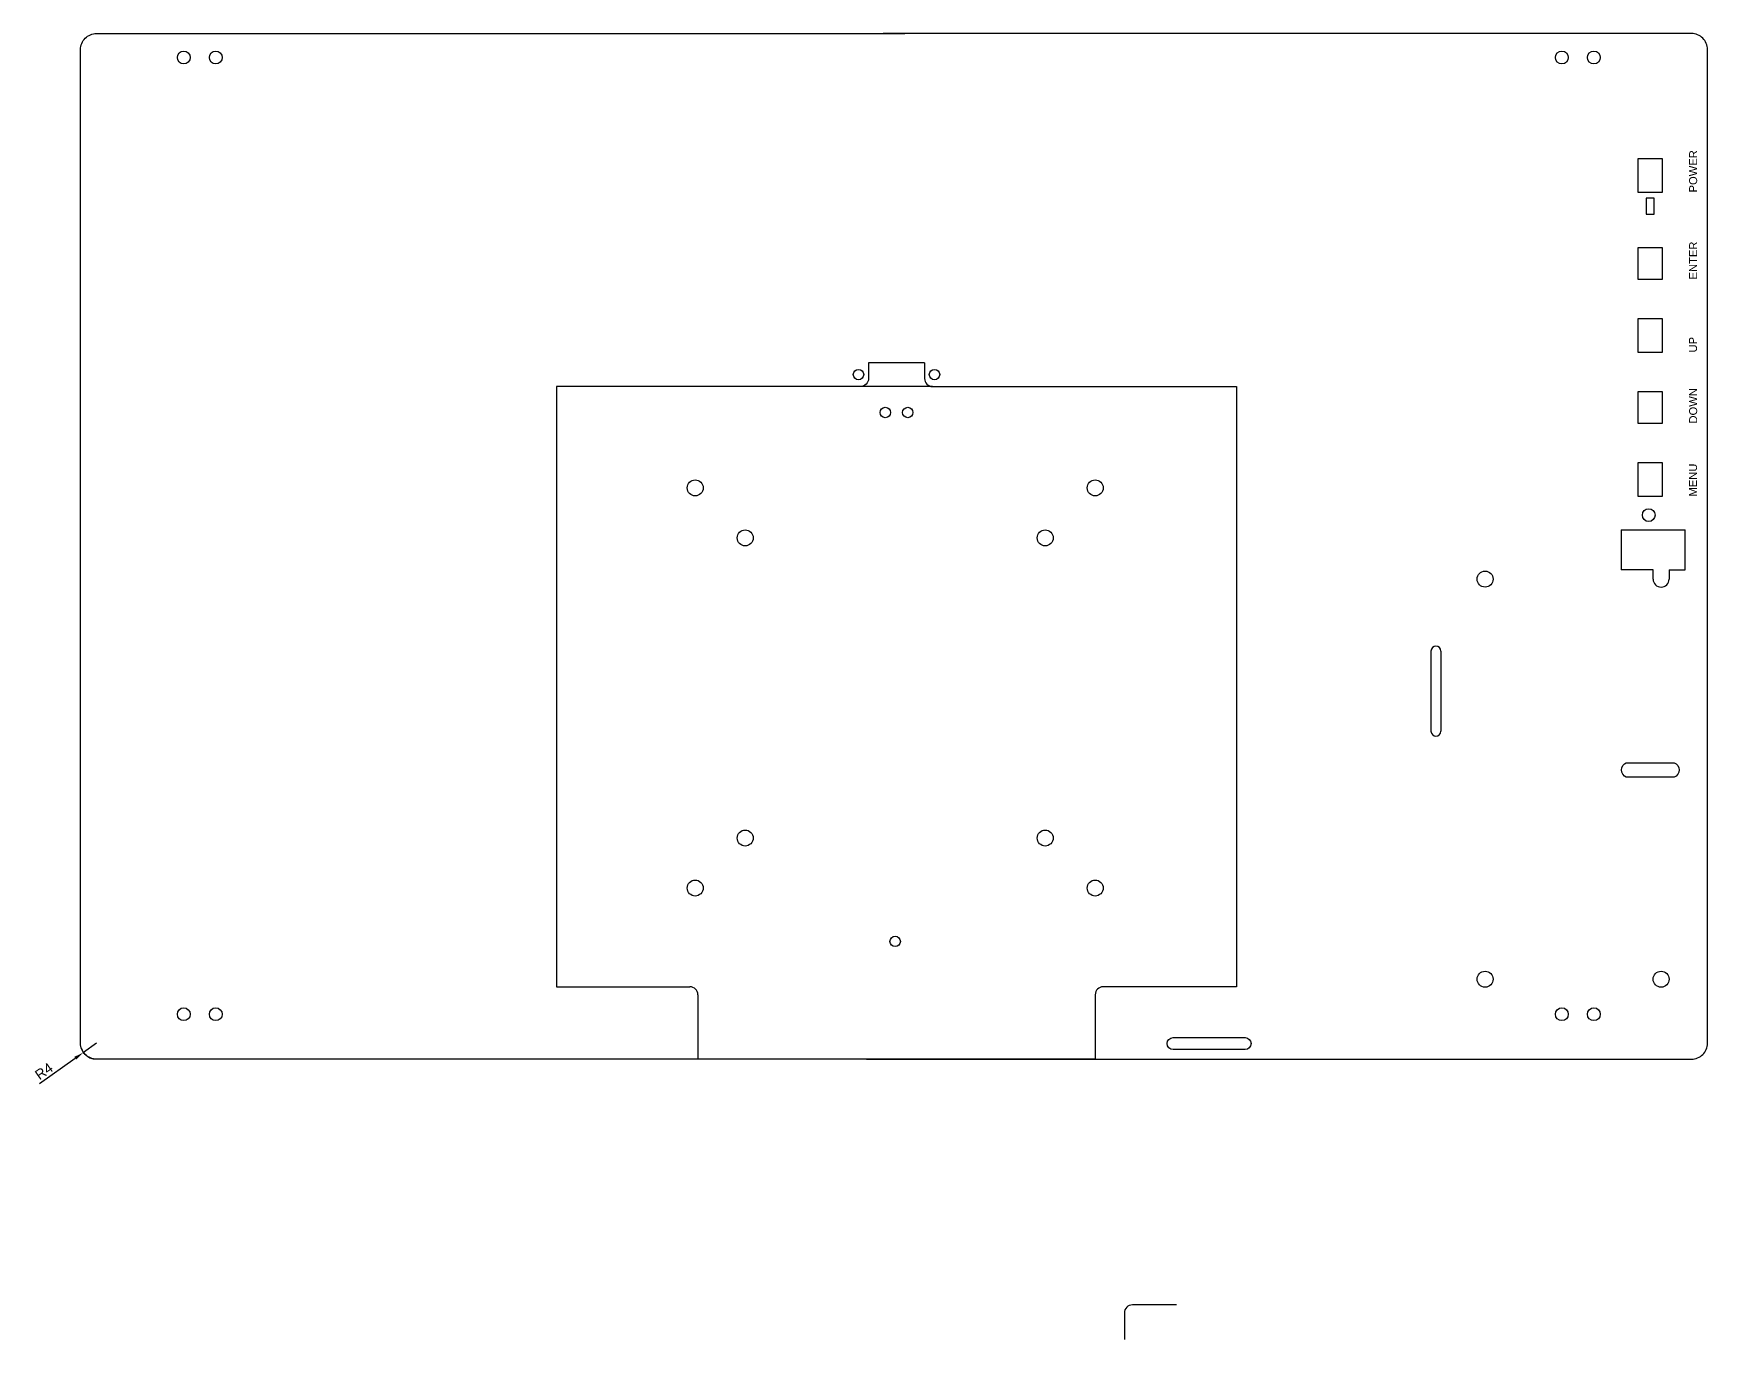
# Model space of a CAD drawing. Header units: millimetres. Extents: x -1635 to 5442, y -1125 to 1353.
# Drawn here: x -272.7 to 145.8, y 5 to 331.4 of the extents above; entities that cross this region are included whole.
import ezdxf

# ---------------------------------------------------------------- set-up
doc = ezdxf.new("R2010")
doc.units = ezdxf.units.MM
doc.styles.get("Standard").update_dxf_attribs({"font": 'arial.ttf'})
doc.dimstyles.new('ISO-25', dxfattribs={"dimtxt": 2.5, "dimasz": 2.5, "dimexe": 1.25, "dimexo": 0.625, "dimtad": 1, "dimtxsty": 'Standard', "dimcen": 2.5, "dimadec": 0, "dimazin": 0, "dimtfac": 1, "dimtmove": 0, "dimatfit": 3, "dimfxl": 1, "dimarcsym": 0})

# ---------------------------------------------------------------- blocks, each defined once
blk = doc.blocks.new('*D48')
at = {"color": 0, "lineweight": -2, "transparency": 16777216}
for p, q in [((-256.95, 79.05), (-260.22, 76.74)), ((-271.18, 69), (-262.26, 75.3))]:
    blk.add_line(p, q, dxfattribs=at)
blk.add_arc((-256.95, 79.05), 4, 197.3295, 261.0475, dxfattribs=at)
at = {"color": 0, "transparency": 16777216}
blk.add_solid([(-262.5, 75.64), (-262.02, 74.96), (-260.22, 76.74)], dxfattribs=at)
at = {"layer": 'Defpoints', "color": 0, "transparency": 16777216}
for p in [(-260.22, 76.74), (-256.95, 79.05)]:
    blk.add_point(p, dxfattribs=at)
at = {"color": 0, "transparency": 16777216, "insert": (-270.11, 72.05), "char_height": 2.5, "attachment_point": 5, "rotation": 35.2344}
blk.add_mtext('R4', dxfattribs=at)

msp = doc.modelspace()

# ---------------------------------------------------------------- linework, layer by layer
for p, q in [((132.477, 290.282), (130.477, 290.282)), ((130.477, 290.282), (130.477, 286.282)), ((132.477, 286.282), (132.477, 290.282)), ((130.477, 286.282), (132.477, 286.282)), ((-49.963, 249.122), (-63.963, 249.122)), ((-141.963, 243.172), (-141.963, 93.172)), ((-47.963, 243.172), (-65.963, 243.172)), ((28.037, 243.172), (28.037, 93.172)), ((124.177, 207.328), (140.177, 207.328)), ((124.177, 207.328), (124.177, 197.328)), ((140.177, 197.328), (140.177, 207.328)), ((132.177, 197.328), (124.177, 197.328)), ((132.177, 195.052), (132.177, 197.328)), ((136.177, 197.328), (140.177, 197.328)), ((136.177, 197.328), (136.177, 195.052)), ((76.643, 177.052), (76.643, 157.052)), ((79.143, 177.052), (79.143, 157.052)), ((-141.963, 93.172), (-108.627, 93.172)), ((28.037, 93.172), (-5.299, 93.172)), ((-106.627, 91.172), (-106.627, 75.052)), ((-7.299, 91.172), (-7.299, 75.052)), ((-7.299, 75.052), (-107.299, 75.052))]:
    msp.add_line(p, q)
for points in [[(-50.716, 75.052), (-256.953, 75.052, -0.4142136), (-260.953, 79.052), (-260.953, 327.402, -0.4142136), (-256.953, 331.402), (-227.138, 331.402), (-54.888, 331.402)], [(-64.459, 75.052), (141.777, 75.052, 0.4142136), (145.777, 79.052), (145.777, 327.402, 0.4142136), (141.777, 331.402), (111.962, 331.402), (-60.288, 331.402)], [(-63.963, 249.122), (-63.963, 245.172, -0.4142136), (-65.963, 243.172), (-141.963, 243.172)], [(-49.963, 249.122), (-49.963, 245.172, 0.4142136), (-47.963, 243.172), (28.037, 243.172)], [(13, 13.645), (2, 13.645, 0.4142136), (0, 11.645), (0, 5)]]:
    msp.add_lwpolyline(points, format="xyb")
for points in [[(128.477, 300.178), (134.477, 300.178), (134.477, 295.928), (134.477, 291.678), (128.477, 291.678)], [(134.477, 277.928), (134.477, 273.928), (134.477, 269.928), (128.477, 269.928), (128.477, 277.928)], [(128.477, 260.178), (134.477, 260.178), (134.477, 255.928), (134.477, 251.678), (128.477, 251.678)], [(134.477, 241.928), (134.477, 237.928), (134.477, 233.928), (128.477, 233.928), (128.477, 241.928)], [(128.477, 224.178), (134.477, 224.178), (134.477, 219.928), (134.477, 215.678), (128.477, 215.678)]]:
    msp.add_lwpolyline(points, close=True)
for points in [[(125.477, 145.519, -0.645754), (125.477, 149.164), (137.477, 149.164, -0.6457501), (137.477, 145.519)], [(30.162, 80.459, -1), (30.162, 77.459), (12.162, 77.459, -1), (12.162, 80.459)]]:
    msp.add_lwpolyline(points, format="xyb", close=True)
for centre, radius in [((-235.138, 325.402), 1.6), ((-235.138, 325.402), 1.6), ((-227.138, 325.402), 1.6), ((-227.138, 325.402), 1.6), ((109.362, 325.402), 1.6), ((109.362, 325.402), 1.6), ((117.362, 325.402), 1.6), ((117.362, 325.402), 1.6), ((-66.463, 246.147), 1.3), ((-47.463, 246.147), 1.3), ((-59.763, 236.672), 1.3), ((-54.163, 236.672), 1.3), ((-107.299, 217.836), 2), ((-7.299, 217.836), 2), ((131.087, 211.028), 1.6), ((-94.799, 205.336), 2), ((-19.799, 205.336), 2), ((90.177, 195.052), 2), ((-94.799, 130.336), 2), ((-19.799, 130.336), 2), ((-107.299, 117.836), 2), ((-7.299, 117.836), 2), ((-57.299, 104.504), 1.3), ((90.177, 95.052), 2), ((134.177, 95.052), 2), ((-235.138, 86.302), 1.6), ((-235.138, 86.302), 1.6), ((-227.138, 86.302), 1.6), ((-227.138, 86.302), 1.6), ((109.362, 86.302), 1.6), ((109.362, 86.302), 1.6), ((117.362, 86.302), 1.6), ((117.362, 86.302), 1.6)]:
    msp.add_circle(centre, radius)
for centre, radius, start, end in [((134.177, 195.052), 2, 180, 0), ((77.893, 177.052), 1.25, 0, 180), ((77.893, 157.052), 1.25, 180, 0), ((-108.627, 91.172), 2, 0, 90), ((-5.299, 91.172), 2, 90, 180)]:
    msp.add_arc(centre, radius, start, end)

# ---------------------------------------------------------------- texts
for s, p in [('POWER', (143.179, 291.678)), ('ENTER', (143.177, 269.928)), ('UP', (143.143, 251.678)), ('DOWN', (143.179, 233.928)), ('MENU', (143.143, 215.678))]:
    msp.add_text(s, height=2, rotation=90).set_placement(p)

# ---------------------------------------------------------------- dimensions: what is measured, and where the dimension line sits
dim = msp.add_radius_dim(center=(-256.953, 79.052), mpoint=(-260.22, 76.745), dimstyle='ISO-25')
dim.commit()
dim.dimension.update_dxf_attribs({"geometry": '*D48', "text_midpoint": (-269.031, 70.521), "dimtype": 164})

doc.saveas('drawing.dxf')
